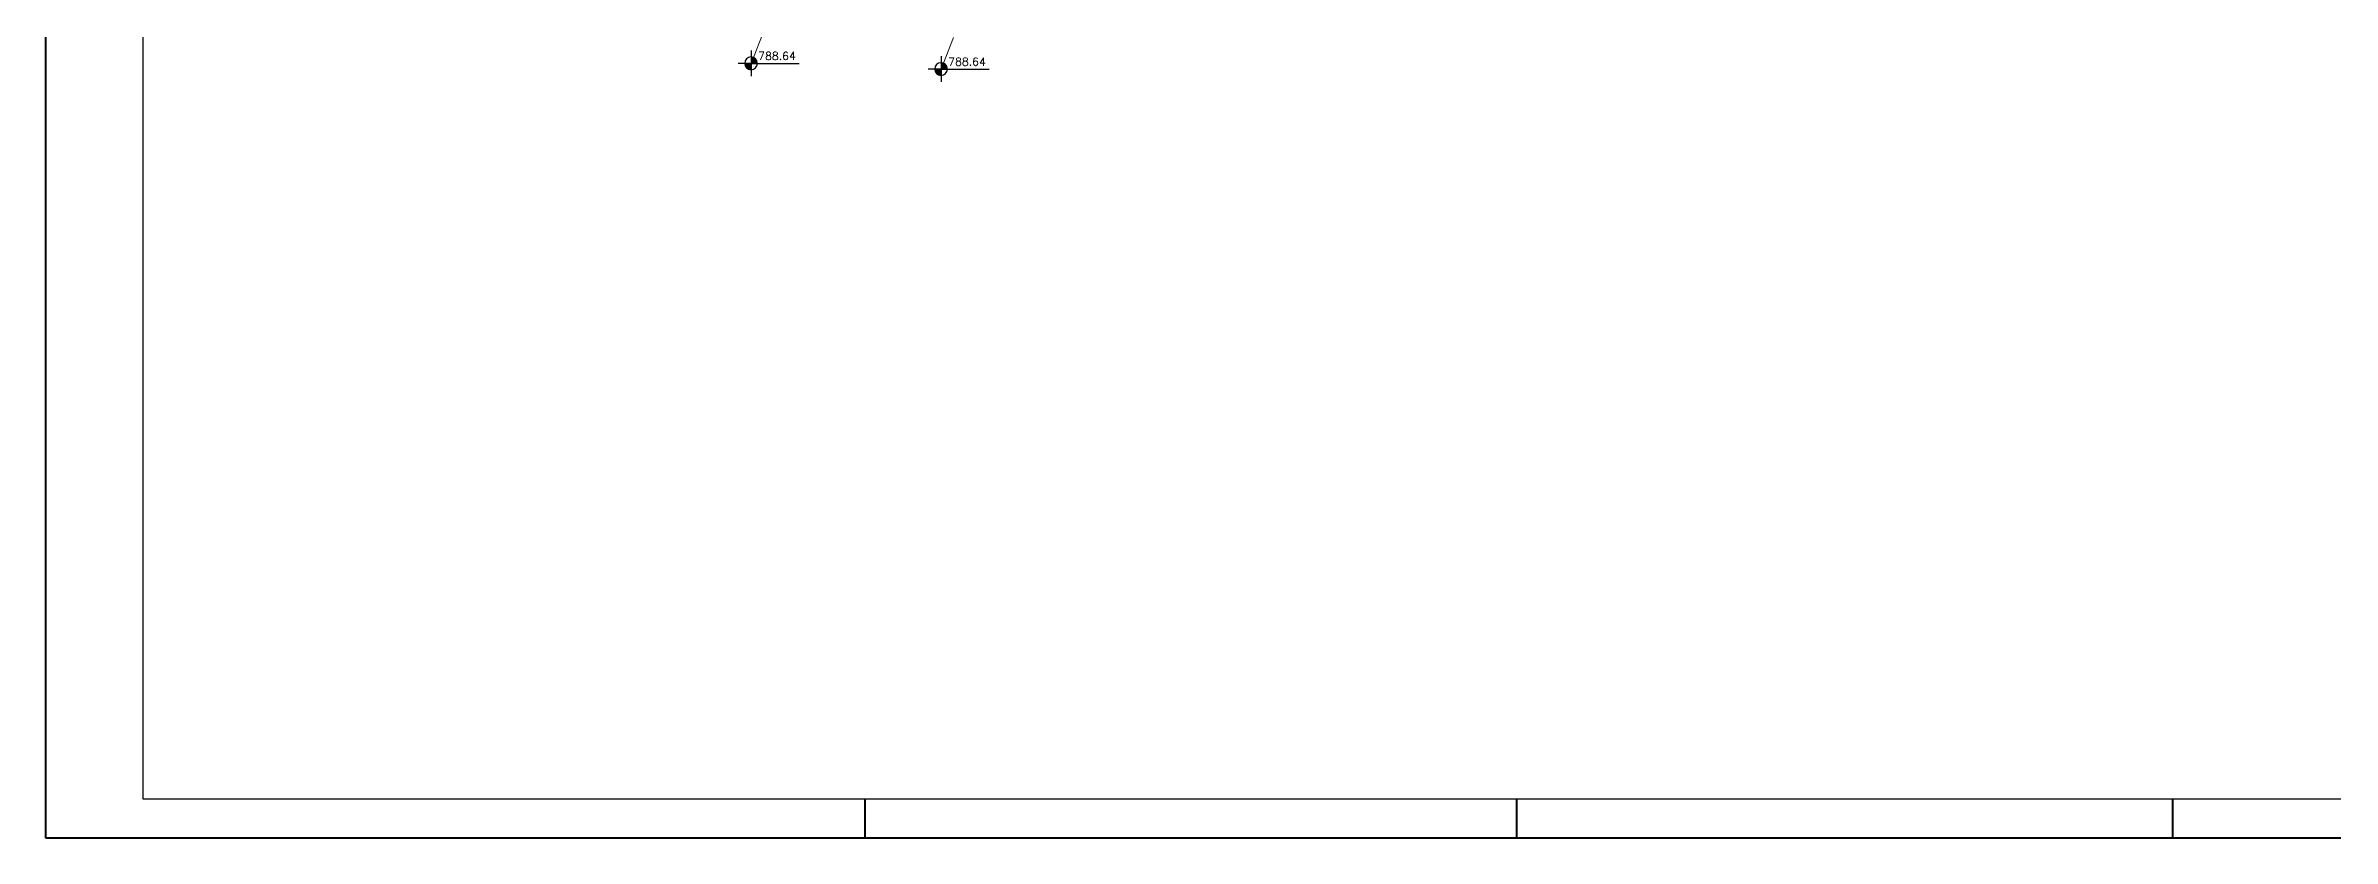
# Model space of a CAD drawing. Extents: x 8513 to 14085, y 7177 to 10799.
# Drawn here: x 8513 to 12086, y 7177 to 8416 of the extents above; entities that cross this region are included whole.
import ezdxf

# ---------------------------------------------------------------- set-up
doc = ezdxf.new("R2010")
doc.units = 0
doc.layers.add('EST-SIMB-Spot Elevations', color=7, linetype='Continuous', lineweight=9)
doc.layers.add('FOLHA', color=255, linetype='Continuous', lineweight=40)
doc.styles.add('RomanS_IV50_B_1', font='', dxfattribs={"height": 22.5})
doc.styles.get('RomanS_IV50_B_1').set_extended_font_data('RomanS_IV50', bold=True)

# ---------------------------------------------------------------- blocks, each defined once
blk = doc.blocks.new('Spot Elevations - Nivel_Planta-2363176-5º PAVIMENTO')
at = {"layer": 'EST-SIMB-Spot Elevations'}
h = blk.add_hatch(color=256, dxfattribs=at)
edge = h.paths.add_edge_path(flags=0)
edge.add_line((0, 0), (-0.2, 0))
edge.add_arc((0, 0), 0.2, 90, 180, ccw=False)
edge.add_line((0, 0.2), (0, 0))
h = blk.add_hatch(color=256, dxfattribs=at)
edge = h.paths.add_edge_path(flags=0)
edge.add_line((0, 0), (0.2, 0))
edge.add_arc((0, 0), 0.2, 270, 360, ccw=False)
edge.add_line((0, -0.2), (0, 0))
at = {"layer": 'EST-SIMB-Spot Elevations', "lineweight": 30}
for p, q in [((0, 0), (-0.4, 0)), ((0, -0.4), (0, 0.4)), ((0, 0), (1.5, 0))]:
    blk.add_line(p, q, dxfattribs=at)
at = {"layer": 'EST-SIMB-Spot Elevations'}
for p, q in [((0, -0.2), (0, 0.2)), ((0, -0.15), (0, 0.15))]:
    blk.add_line(p, q, dxfattribs=at)
at = {"layer": 'EST-SIMB-Spot Elevations', "lineweight": 30}
blk.add_circle((0, 0), 0.2, dxfattribs=at)

msp = doc.modelspace()

# ---------------------------------------------------------------- linework, layer by layer
at = {"color": 30}
for p, q in [((8665.72, 7238.35), (8665.72, 10737.67)), ((14024.45, 7238.35), (8665.72, 7238.35))]:
    msp.add_line(p, q, dxfattribs=at)
at = {"layer": 'EST-SIMB-Spot Elevations'}
for p, q in [((9633.04, 8433.49), (9615.29, 8388.47)), ((9931.33, 8428.85), (9912.14, 8379.55))]:
    msp.add_line(p, q, dxfattribs=at)
at = {"layer": 'FOLHA'}
for p, q in [((8513.31, 7177.38), (8513.31, 10798.63)), ((9793.56, 7177.38), (9793.56, 7238.35)), ((10811.65, 7177.38), (10811.65, 7238.35)), ((11835.84, 7238.35), (11835.84, 7177.38)), ((14085.41, 7177.38), (8513.31, 7177.38))]:
    msp.add_line(p, q, dxfattribs=at)

# ---------------------------------------------------------------- block references
at = {"layer": 'EST-SIMB-Spot Elevations', "extrusion": (0, 0, -1), "xscale": 49.99999999999998, "yscale": 49.99999999999998, "zscale": 49.99999999999998, "rotation": 180}
for p in [(-9615.29, 8388.47), (-9912.14, 8379.55)]:
    msp.add_blockref('Spot Elevations - Nivel_Planta-2363176-5º PAVIMENTO', p, dxfattribs=at)

# ---------------------------------------------------------------- texts
at = {"layer": 'EST-SIMB-Spot Elevations', "char_height": 12.5, "width": 81.4593, "attachment_point": 1, "line_spacing_factor": 0.982397, "style": 'RomanS_IV50_B_1'}
for insert in [(9626.35, 8406.3), (9923.19, 8397.37)]:
    msp.add_mtext('788.64', dxfattribs=dict(at, insert=insert))

doc.saveas('drawing.dxf')
